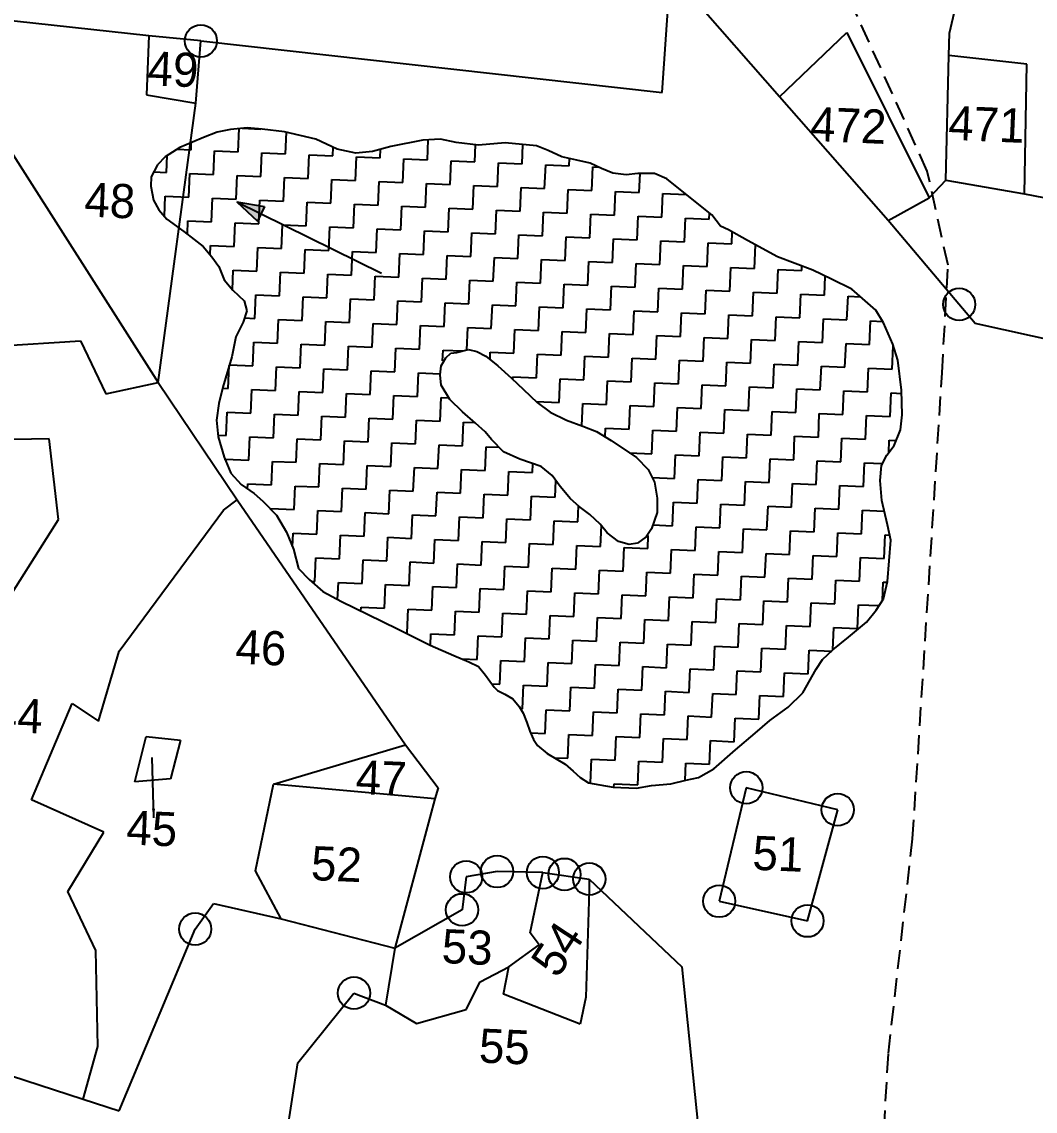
# Model space of a CAD drawing. Header units: metres. Extents: x 275066 to 277427, y 2078766 to 2080541.
# Drawn here: x 276381.4 to 276650.2, y 2079048.1 to 2079337 of the extents above; entities that cross this region are included whole.
import ezdxf
from ezdxf.enums import TextEntityAlignment as Align

# ---------------------------------------------------------------- set-up
doc = ezdxf.new("R2010")
doc.units = ezdxf.units.M
doc.linetypes.add('DASHED', pattern=[0.75, 0.5, -0.25])
for name, color, linetype in [('LINE_FOOTPATH', 1, 'DASHED'), ('POLY_HATCH', 12, 'Continuous'), ('POLY_PARCEL', 6, 'Continuous'), ('TEXT_PARCEL', 7, 'Continuous')]:
    doc.layers.add(name, color=color, linetype=linetype)
doc.styles.get("Standard").update_dxf_attribs({"font": 'simplex.shx'})
doc.styles.add('TEXT_MAP', font='')
doc.styles.get('TEXT_MAP').set_extended_font_data('Kruti Dev 050')
doc.dimstyles.get("Standard").update_dxf_attribs({"dimtxt": 0.18, "dimasz": 0.18, "dimexe": 0.18, "dimexo": 0.0625, "dimgap": 0.09, "dimtad": 0, "dimtih": 1, "dimtoh": 1, "dimdec": 4, "dimzin": 0, "dimdsep": 46, "dimtxsty": 'Standard', "dimcen": 0.09, "dimadec": 0, "dimazin": 0, "dimtfac": 1, "dimtdec": 4, "dimtofl": 0, "dimtmove": 0, "dimatfit": 3, "dimfxl": 1, "dimtolj": 1, "dimtzin": 0, "dimarcsym": 0})

msp = doc.modelspace()

# ---------------------------------------------------------------- hatches: boundary and pattern name
h = msp.add_hatch(color=256)
h.paths.add_polyline_path([(276444.82, 2079286.11), (276445.78, 2079288.06), (276438.46, 2079289.24)])
h.paths.add_polyline_path([(276438.46, 2079289.24), (276443.86, 2079284.16), (276444.82, 2079286.11)])

# ---------------------------------------------------------------- linework, layer by layer
for points in [[(276438.46, 2079289.24), (276476.8, 2079270.38)], [(276438.46, 2079289.24), (276443.86, 2079284.16)], [(276438.46, 2079289.24), (276445.78, 2079288.06)], [(276445.78, 2079288.06), (276443.86, 2079284.16)]]:
    msp.add_lwpolyline(points)
for centre in [(276428.88, 2079331.95), (276630.05, 2079262.09), (276573.57, 2079133.9), (276597.82, 2079128.08), (276507.46, 2079111.68), (276519.61, 2079111.4), (276499.27, 2079110.27), (276525.34, 2079110.91), (276531.92, 2079109.69), (276566.38, 2079103.81), (276498.17, 2079101.54), (276589.81, 2079098.59), (276427.38, 2079096.43), (276469.5, 2079079.45)]:
    msp.add_circle(centre, 4.27)
at = {"layer": 'LINE_FOOTPATH', "ltscale": 10}
for p, q in [((276621.59, 2079297.45), (276601.96, 2079340.85)), ((276627.08, 2079272.48), (276621.59, 2079297.45)), ((276625.51, 2079243.93), (276627.08, 2079272.48)), ((276617.7, 2079120.38), (276625.51, 2079243.93)), ((276611.27, 2079063.53), (276617.7, 2079120.38)), ((276604.11, 2078938.5), (276611.27, 2079063.53))]:
    msp.add_line(p, q, dxfattribs=at)
at = {"layer": 'POLY_HATCH'}
for p, q in [((276429.59, 2079306.33), (276426.67, 2079305.13)), ((276433.18, 2079307.72), (276429.59, 2079306.33)), ((276436.74, 2079308.45), (276433.18, 2079307.72)), ((276441.18, 2079308.92), (276436.74, 2079308.45)), ((276445.14, 2079308.53), (276441.18, 2079308.92)), ((276451.07, 2079307.84), (276445.14, 2079308.53)), ((276459.38, 2079305.94), (276451.07, 2079307.84)), ((276423.29, 2079303.73), (276419.43, 2079301.24)), ((276426.67, 2079305.13), (276423.29, 2079303.73)), ((276465.01, 2079303.27), (276459.38, 2079305.94)), ((276469.95, 2079302.18), (276465.01, 2079303.27)), ((276479.3, 2079303.99), (276474.39, 2079302.65)), ((276487.76, 2079305.61), (276479.3, 2079303.99)), ((276492.41, 2079305.86), (276487.76, 2079305.61)), ((276496.57, 2079305.02), (276492.41, 2079305.86)), ((276502.5, 2079304.32), (276496.57, 2079305.02)), ((276509.59, 2079304.9), (276502.5, 2079304.32)), ((276517.95, 2079304.11), (276509.59, 2079304.9)), ((276520.99, 2079302.87), (276517.95, 2079304.11)), ((276419.43, 2079301.24), (276417.36, 2079299.12)), ((276474.39, 2079302.65), (276469.95, 2079302.18)), ((276524.67, 2079301.17), (276520.99, 2079302.87)), ((276528.61, 2079300.34), (276524.67, 2079301.17)), ((276417.36, 2079299.12), (276415.67, 2079295.89)), ((276532.11, 2079299.53), (276528.61, 2079300.34)), ((276535.13, 2079298.08), (276532.11, 2079299.53)), ((276538.17, 2079296.85), (276535.13, 2079298.08)), ((276415.67, 2079295.89), (276415.57, 2079293.46)), ((276541.69, 2079296.48), (276538.17, 2079296.85)), ((276544.8, 2079296.78), (276541.69, 2079296.48)), ((276549.21, 2079296.82), (276544.8, 2079296.78)), ((276552.46, 2079295.35), (276549.21, 2079296.82)), ((276556.52, 2079292.09), (276552.46, 2079295.35)), ((276415.57, 2079293.46), (276416.29, 2079289.68)), ((276564.42, 2079285.8), (276556.52, 2079292.09)), ((276416.29, 2079289.68), (276417.73, 2079287.19)), ((276417.73, 2079287.19), (276419.83, 2079284.67)), ((276419.83, 2079284.67), (276424.33, 2079281.39)), ((276566.72, 2079282.83), (276564.42, 2079285.8)), ((276424.33, 2079281.39), (276427.11, 2079279.29)), ((276568.89, 2079281.86), (276566.72, 2079282.83)), ((276573.85, 2079279), (276568.89, 2079281.86)), ((276427.11, 2079279.29), (276429.46, 2079277.42)), ((276429.46, 2079277.42), (276431.77, 2079274.68)), ((276581.83, 2079274.68), (276573.85, 2079279)), ((276431.77, 2079274.68), (276433.65, 2079272.17)), ((276591.18, 2079271.2), (276581.83, 2079274.68)), ((276433.65, 2079272.17), (276435.05, 2079268.58)), ((276596.16, 2079268.78), (276591.18, 2079271.2)), ((276601.56, 2079266.12), (276596.16, 2079268.78)), ((276435.05, 2079268.58), (276437.36, 2079265.83)), ((276437.36, 2079265.83), (276440.33, 2079263.06)), ((276607.95, 2079260.55), (276601.56, 2079266.12)), ((276440.33, 2079263.06), (276441.1, 2079260.38)), ((276441.1, 2079260.38), (276440.09, 2079257.33)), ((276610.01, 2079257.15), (276607.95, 2079260.55)), ((276440.09, 2079257.33), (276438.15, 2079253.44)), ((276612.42, 2079251.53), (276610.01, 2079257.15)), ((276438.15, 2079253.44), (276437.05, 2079248.19)), ((276613.79, 2079247.28), (276612.42, 2079251.53)), ((276493.85, 2079247.93), (276495.23, 2079249.19)), ((276495.23, 2079249.19), (276496.78, 2079249.35)), ((276496.78, 2079249.35), (276499.91, 2079250.1)), ((276499.91, 2079250.1), (276502.09, 2079249.56)), ((276502.09, 2079249.56), (276504.47, 2079248.36)), ((276437.05, 2079248.19), (276434.72, 2079240.13)), ((276492.33, 2079243.36), (276492.66, 2079245.77)), ((276492.66, 2079245.77), (276493.85, 2079247.93)), ((276504.47, 2079248.36), (276507.67, 2079245.8)), ((276507.67, 2079245.8), (276511.29, 2079242.55)), ((276614.77, 2079239.3), (276613.79, 2079247.28)), ((276492.66, 2079240.7), (276492.33, 2079243.36)), ((276434.72, 2079240.13), (276433.65, 2079235.76)), ((276494.93, 2079236.85), (276492.66, 2079240.7)), ((276511.29, 2079242.55), (276514.47, 2079239.55)), ((276498.32, 2079233.62), (276494.93, 2079236.85)), ((276514.47, 2079239.55), (276518.08, 2079236.08)), ((276614.88, 2079232.77), (276614.77, 2079239.3)), ((276433.65, 2079235.76), (276433.02, 2079231.37)), ((276518.08, 2079236.08), (276521.5, 2079233.51)), ((276433.02, 2079231.37), (276433.49, 2079226.94)), ((276501.73, 2079230.6), (276498.32, 2079233.62)), ((276521.5, 2079233.51), (276525.83, 2079231.34)), ((276525.83, 2079231.34), (276530.18, 2079229.83)), ((276614.49, 2079228.82), (276614.88, 2079232.77)), ((276504.28, 2079228.29), (276501.73, 2079230.6)), ((276505.96, 2079226.23), (276504.28, 2079228.29)), ((276530.18, 2079229.83), (276533.87, 2079228.35)), ((276533.87, 2079228.35), (276537.74, 2079225.98)), ((276612.77, 2079224.7), (276614.49, 2079228.82)), ((276433.49, 2079226.94), (276435.03, 2079221.57)), ((276509.13, 2079223), (276505.96, 2079226.23)), ((276537.74, 2079225.98), (276544.4, 2079221.5)), ((276513.46, 2079221.05), (276509.13, 2079223)), ((276610.89, 2079222.13), (276612.77, 2079224.7)), ((276435.03, 2079221.57), (276436.84, 2079217.3)), ((276519.12, 2079219.05), (276513.46, 2079221.05)), ((276544.4, 2079221.5), (276547.57, 2079218.28)), ((276609.45, 2079219.32), (276610.89, 2079222.13)), ((276436.84, 2079217.3), (276439.58, 2079214.32)), ((276522.11, 2079216.71), (276519.12, 2079219.05)), ((276524.19, 2079213.76), (276522.11, 2079216.71)), ((276547.57, 2079218.28), (276549.19, 2079214.9)), ((276609.06, 2079215.37), (276609.45, 2079219.32)), ((276439.58, 2079214.32), (276443.01, 2079211.97)), ((276526.93, 2079210.55), (276524.19, 2079213.76)), ((276549.19, 2079214.9), (276549.9, 2079210.67)), ((276609.5, 2079210.05), (276609.06, 2079215.37)), ((276443.01, 2079211.97), (276445.35, 2079209.88)), ((276445.35, 2079209.88), (276448.95, 2079206.2)), ((276529.27, 2079208.46), (276526.93, 2079210.55)), ((276532.05, 2079206.36), (276529.27, 2079208.46)), ((276549.9, 2079210.67), (276549.96, 2079206.92)), ((276610.99, 2079203.59), (276609.5, 2079210.05)), ((276448.95, 2079206.2), (276451.63, 2079201.67)), ((276534.81, 2079203.81), (276532.05, 2079206.36)), ((276549.96, 2079206.92), (276548.45, 2079202.57)), ((276536.7, 2079201.53), (276534.81, 2079203.81)), ((276548.45, 2079202.57), (276547.03, 2079200.42)), ((276611.92, 2079199.58), (276610.99, 2079203.59)), ((276451.63, 2079201.67), (276453.42, 2079197.18)), ((276539.69, 2079199.19), (276536.7, 2079201.53)), ((276547.03, 2079200.42), (276544.75, 2079198.76)), ((276611.47, 2079194.08), (276611.92, 2079199.58)), ((276453.42, 2079197.18), (276454.75, 2079192.05)), ((276542.53, 2079198.41), (276539.69, 2079199.19)), ((276544.75, 2079198.76), (276542.53, 2079198.41)), ((276611.01, 2079188.58), (276611.47, 2079194.08)), ((276454.75, 2079192.05), (276457.57, 2079189.16)), ((276457.57, 2079189.16), (276461.19, 2079185.91)), ((276609.93, 2079183.99), (276611.01, 2079188.58)), ((276461.19, 2079185.91), (276466.15, 2079183.28)), ((276466.15, 2079183.28), (276473.3, 2079179.88)), ((276608.04, 2079180.98), (276609.93, 2079183.99)), ((276473.3, 2079179.88), (276481.08, 2079176.02)), ((276605.47, 2079177.78), (276608.04, 2079180.98)), ((276600.67, 2079173.79), (276605.47, 2079177.78)), ((276481.08, 2079176.02), (276489.73, 2079171.68)), ((276596.55, 2079170.44), (276600.67, 2079173.79)), ((276489.73, 2079171.68), (276496.02, 2079168.98)), ((276593.79, 2079167.91), (276596.55, 2079170.44)), ((276496.02, 2079168.98), (276499.92, 2079167.27)), ((276592.14, 2079165.33), (276593.79, 2079167.91)), ((276499.92, 2079167.27), (276502.52, 2079166.06)), ((276502.52, 2079166.06), (276504.41, 2079163.77)), ((276588.56, 2079159.08), (276592.14, 2079165.33)), ((276504.41, 2079163.77), (276506.7, 2079160.58)), ((276506.7, 2079160.58), (276507.54, 2079159.66)), ((276507.54, 2079159.66), (276509.49, 2079158.7)), ((276584.64, 2079155.28), (276588.56, 2079159.08)), ((276509.49, 2079158.7), (276511.65, 2079157.5)), ((276511.65, 2079157.5), (276513.33, 2079155.45)), ((276513.33, 2079155.45), (276514.35, 2079153.64)), ((276514.35, 2079153.64), (276515.35, 2079151.17)), ((276579.85, 2079151.73), (276584.64, 2079155.28)), ((276515.35, 2079151.17), (276516.14, 2079148.93)), ((276575.96, 2079148.37), (276579.85, 2079151.73)), ((276516.14, 2079148.93), (276517.15, 2079146.68)), ((276570.69, 2079143.96), (276575.96, 2079148.37)), ((276517.15, 2079146.68), (276518.18, 2079145.09)), ((276518.18, 2079145.09), (276520.75, 2079142.99)), ((276520.75, 2079142.99), (276523.11, 2079141.57)), ((276523.11, 2079141.57), (276525.48, 2079140.14)), ((276564.95, 2079138.9), (276570.69, 2079143.96)), ((276525.48, 2079140.14), (276527.61, 2079138.29)), ((276560.88, 2079136.65), (276564.95, 2079138.9)), ((276527.61, 2079138.29), (276529.53, 2079136.66)), ((276529.53, 2079136.66), (276531.68, 2079135.24)), ((276553.53, 2079134.98), (276557.54, 2079135.91)), ((276557.54, 2079135.91), (276560.88, 2079136.65)), ((276531.68, 2079135.24), (276534.74, 2079134.67)), ((276534.74, 2079134.67), (276538.25, 2079134.08)), ((276538.25, 2079134.08), (276544.42, 2079133.82)), ((276544.42, 2079133.82), (276548.43, 2079134.53)), ((276548.43, 2079134.53), (276553.53, 2079134.98))]:
    msp.add_line(p, q, dxfattribs=at)
at = {"layer": 'POLY_HATCH', "linetype": 'Continuous'}
for p, q in [((276438.8, 2079302.54), (276439.06, 2079308.7)), ((276439.83, 2079308.78), (276444.79, 2079308.57)), ((276451.35, 2079302.01), (276451.59, 2079307.72)), ((276426.26, 2079303.07), (276426.34, 2079304.99)), ((276463.89, 2079301.47), (276463.99, 2079303.76)), ((276488.98, 2079300.4), (276489.21, 2079305.69)), ((276501.53, 2079299.87), (276501.72, 2079304.41)), ((276514.07, 2079299.33), (276514.29, 2079304.46)), ((276419.72, 2079297.07), (276419.91, 2079301.55)), ((276422.53, 2079303.23), (276426.26, 2079303.07)), ((276432.26, 2079296.53), (276432.53, 2079302.81)), ((276432.53, 2079302.81), (276438.8, 2079302.54)), ((276444.81, 2079296), (276445.07, 2079302.27)), ((276445.07, 2079302.27), (276451.35, 2079302.01)), ((276457.35, 2079295.47), (276457.62, 2079301.74)), ((276457.62, 2079301.74), (276463.89, 2079301.47)), ((276469.9, 2079294.93), (276470.16, 2079301.2)), ((276470.16, 2079301.2), (276476.44, 2079300.94)), ((276476.44, 2079300.94), (276476.54, 2079303.24)), ((276482.44, 2079294.4), (276482.71, 2079300.67)), ((276482.71, 2079300.67), (276488.98, 2079300.4)), ((276526.62, 2079298.8), (276526.7, 2079300.74)), ((276494.99, 2079293.86), (276495.25, 2079300.14)), ((276495.25, 2079300.14), (276501.53, 2079299.87)), ((276507.53, 2079293.33), (276507.8, 2079299.6)), ((276507.8, 2079299.6), (276514.07, 2079299.33)), ((276520.08, 2079292.79), (276520.35, 2079299.07)), ((276520.35, 2079299.07), (276526.62, 2079298.8)), ((276532.62, 2079292.26), (276532.89, 2079298.53)), ((276532.89, 2079298.53), (276534.32, 2079298.47)), ((276416.36, 2079297.21), (276419.72, 2079297.07)), ((276425.72, 2079290.53), (276425.99, 2079296.8)), ((276425.99, 2079296.8), (276432.26, 2079296.53)), ((276438.27, 2079289.99), (276438.54, 2079296.27)), ((276438.54, 2079296.27), (276444.81, 2079296)), ((276450.81, 2079289.46), (276451.08, 2079295.73)), ((276451.08, 2079295.73), (276457.35, 2079295.47)), ((276463.36, 2079288.93), (276463.63, 2079295.2)), ((276463.63, 2079295.2), (276469.9, 2079294.93)), ((276475.9, 2079288.39), (276476.17, 2079294.66)), ((276476.17, 2079294.66), (276482.44, 2079294.4)), ((276545.17, 2079291.73), (276545.38, 2079296.79)), ((276488.45, 2079287.86), (276488.72, 2079294.13)), ((276488.72, 2079294.13), (276494.99, 2079293.86)), ((276500.99, 2079287.32), (276501.26, 2079293.6)), ((276501.26, 2079293.6), (276507.53, 2079293.33)), ((276513.54, 2079286.79), (276513.81, 2079293.06)), ((276513.81, 2079293.06), (276520.08, 2079292.79)), ((276526.08, 2079286.25), (276526.35, 2079292.53)), ((276526.35, 2079292.53), (276532.62, 2079292.26)), ((276538.63, 2079285.72), (276538.9, 2079291.99)), ((276538.9, 2079291.99), (276545.17, 2079291.73)), ((276419.22, 2079285.41), (276419.45, 2079290.8)), ((276419.45, 2079290.8), (276425.72, 2079290.53)), ((276431.73, 2079283.99), (276432, 2079290.26)), ((276432, 2079290.26), (276438.27, 2079289.99)), ((276444.27, 2079283.45), (276444.54, 2079289.73)), ((276444.54, 2079289.73), (276450.81, 2079289.46)), ((276456.82, 2079282.92), (276457.09, 2079289.19)), ((276457.09, 2079289.19), (276463.36, 2079288.93)), ((276551.17, 2079285.19), (276551.44, 2079291.46)), ((276551.44, 2079291.46), (276557.65, 2079291.19)), ((276469.36, 2079282.39), (276469.63, 2079288.66)), ((276469.63, 2079288.66), (276475.9, 2079288.39)), ((276481.91, 2079281.85), (276482.18, 2079288.12)), ((276482.18, 2079288.12), (276488.45, 2079287.86)), ((276494.45, 2079281.32), (276494.72, 2079287.59)), ((276494.72, 2079287.59), (276500.99, 2079287.32)), ((276507, 2079280.78), (276507.27, 2079287.06)), ((276507.27, 2079287.06), (276513.54, 2079286.79)), ((276519.54, 2079280.25), (276519.81, 2079286.52)), ((276519.81, 2079286.52), (276526.08, 2079286.25)), ((276532.09, 2079279.71), (276532.36, 2079285.99)), ((276532.36, 2079285.99), (276538.63, 2079285.72)), ((276563.72, 2079284.65), (276563.79, 2079286.3)), ((276425.3, 2079280.68), (276425.46, 2079284.26)), ((276425.46, 2079284.26), (276431.73, 2079283.99)), ((276437.73, 2079277.45), (276438, 2079283.72)), ((276438, 2079283.72), (276444.27, 2079283.45)), ((276450.28, 2079276.92), (276450.55, 2079283.19)), ((276450.55, 2079283.19), (276456.82, 2079282.92)), ((276544.63, 2079279.18), (276544.9, 2079285.45)), ((276544.9, 2079285.45), (276551.17, 2079285.19)), ((276557.18, 2079278.65), (276557.45, 2079284.92)), ((276557.45, 2079284.92), (276563.72, 2079284.65)), ((276462.82, 2079276.38), (276463.09, 2079282.65)), ((276463.09, 2079282.65), (276469.36, 2079282.39)), ((276475.37, 2079275.85), (276475.64, 2079282.12)), ((276475.64, 2079282.12), (276481.91, 2079281.85)), ((276487.91, 2079275.31), (276488.18, 2079281.58)), ((276488.18, 2079281.58), (276494.45, 2079281.32)), ((276500.46, 2079274.78), (276500.73, 2079281.05)), ((276500.73, 2079281.05), (276507, 2079280.78)), ((276513, 2079274.24), (276513.27, 2079280.52)), ((276513.27, 2079280.52), (276519.54, 2079280.25)), ((276569.72, 2079278.11), (276569.86, 2079281.3)), ((276431.35, 2079275.17), (276431.46, 2079277.72)), ((276431.46, 2079277.72), (276437.73, 2079277.45)), ((276525.55, 2079273.71), (276525.82, 2079279.98)), ((276525.82, 2079279.98), (276532.09, 2079279.71)), ((276538.09, 2079273.18), (276538.36, 2079279.45)), ((276538.36, 2079279.45), (276544.63, 2079279.18)), ((276550.64, 2079272.64), (276550.91, 2079278.91)), ((276550.91, 2079278.91), (276557.18, 2079278.65)), ((276563.18, 2079272.11), (276563.45, 2079278.38)), ((276563.45, 2079278.38), (276569.72, 2079278.11)), ((276575.73, 2079271.57), (276576, 2079277.84)), ((276443.74, 2079270.91), (276444.01, 2079277.18)), ((276444.01, 2079277.18), (276450.28, 2079276.92)), ((276456.28, 2079270.38), (276456.55, 2079276.65)), ((276456.55, 2079276.65), (276462.82, 2079276.38)), ((276468.83, 2079269.84), (276469.1, 2079276.11)), ((276469.1, 2079276.11), (276475.37, 2079275.85)), ((276481.37, 2079269.31), (276481.64, 2079275.58)), ((276481.64, 2079275.58), (276487.91, 2079275.31)), ((276493.92, 2079268.77), (276494.19, 2079275.05)), ((276494.19, 2079275.05), (276500.46, 2079274.78)), ((276506.46, 2079268.24), (276506.73, 2079274.51)), ((276506.73, 2079274.51), (276513, 2079274.24)), ((276519.01, 2079267.7), (276519.28, 2079273.98)), ((276519.28, 2079273.98), (276525.55, 2079273.71)), ((276531.55, 2079267.17), (276531.82, 2079273.44)), ((276531.82, 2079273.44), (276538.09, 2079273.18)), ((276544.1, 2079266.64), (276544.37, 2079272.91)), ((276544.37, 2079272.91), (276550.64, 2079272.64)), ((276556.64, 2079266.1), (276556.91, 2079272.37)), ((276556.91, 2079272.37), (276563.18, 2079272.11)), ((276569.19, 2079265.57), (276569.46, 2079271.84)), ((276569.46, 2079271.84), (276575.73, 2079271.57)), ((276588.27, 2079271.04), (276588.33, 2079272.26)), ((276437.24, 2079265.97), (276437.47, 2079271.18)), ((276437.47, 2079271.18), (276443.74, 2079270.91)), ((276449.74, 2079264.37), (276450.01, 2079270.64)), ((276450.01, 2079270.64), (276456.28, 2079270.38)), ((276462.29, 2079263.84), (276462.56, 2079270.11)), ((276462.56, 2079270.11), (276468.83, 2079269.84)), ((276474.83, 2079263.3), (276475.1, 2079269.57)), ((276475.1, 2079269.57), (276481.37, 2079269.31)), ((276487.38, 2079262.77), (276487.65, 2079269.04)), ((276487.65, 2079269.04), (276493.92, 2079268.77)), ((276581.73, 2079265.03), (276582, 2079271.31)), ((276582, 2079271.31), (276588.27, 2079271.04)), ((276594.28, 2079264.5), (276594.5, 2079269.58)), ((276499.92, 2079262.23), (276500.19, 2079268.51)), ((276500.19, 2079268.51), (276506.46, 2079268.24)), ((276512.47, 2079261.7), (276512.74, 2079267.97)), ((276512.74, 2079267.97), (276519.01, 2079267.7)), ((276525.01, 2079261.16), (276525.28, 2079267.44)), ((276525.28, 2079267.44), (276531.55, 2079267.17)), ((276537.56, 2079260.63), (276537.83, 2079266.9)), ((276537.83, 2079266.9), (276544.1, 2079266.64)), ((276550.1, 2079260.1), (276550.37, 2079266.37)), ((276550.37, 2079266.37), (276556.64, 2079266.1)), ((276562.65, 2079259.56), (276562.92, 2079265.83)), ((276562.92, 2079265.83), (276569.19, 2079265.57)), ((276443.2, 2079258.36), (276443.47, 2079264.64)), ((276443.47, 2079264.64), (276449.74, 2079264.37)), ((276455.75, 2079257.83), (276456.02, 2079264.1)), ((276456.02, 2079264.1), (276462.29, 2079263.84)), ((276468.29, 2079257.3), (276468.56, 2079263.57)), ((276468.56, 2079263.57), (276474.83, 2079263.3)), ((276480.84, 2079256.76), (276481.11, 2079263.03)), ((276481.11, 2079263.03), (276487.38, 2079262.77)), ((276575.19, 2079259.03), (276575.46, 2079265.3)), ((276575.46, 2079265.3), (276581.73, 2079265.03)), ((276587.74, 2079258.49), (276588.01, 2079264.77)), ((276588.01, 2079264.77), (276594.28, 2079264.5)), ((276600.28, 2079257.96), (276600.55, 2079264.23)), ((276600.55, 2079264.23), (276603.89, 2079264.09)), ((276493.38, 2079256.23), (276493.65, 2079262.5)), ((276493.65, 2079262.5), (276499.92, 2079262.23)), ((276505.93, 2079255.69), (276506.2, 2079261.97)), ((276506.2, 2079261.97), (276512.47, 2079261.7)), ((276518.48, 2079255.16), (276518.74, 2079261.43)), ((276518.74, 2079261.43), (276525.01, 2079261.16)), ((276531.02, 2079254.62), (276531.29, 2079260.9)), ((276531.29, 2079260.9), (276537.56, 2079260.63)), ((276543.57, 2079254.09), (276543.83, 2079260.36)), ((276543.83, 2079260.36), (276550.1, 2079260.1)), ((276440.47, 2079258.48), (276443.2, 2079258.36)), ((276449.21, 2079251.82), (276449.48, 2079258.1)), ((276449.48, 2079258.1), (276455.75, 2079257.83)), ((276461.76, 2079251.29), (276462.02, 2079257.56)), ((276462.02, 2079257.56), (276468.29, 2079257.3)), ((276556.11, 2079253.56), (276556.38, 2079259.83)), ((276556.38, 2079259.83), (276562.65, 2079259.56)), ((276568.66, 2079253.02), (276568.92, 2079259.29)), ((276568.92, 2079259.29), (276575.19, 2079259.03)), ((276581.2, 2079252.49), (276581.47, 2079258.76)), ((276581.47, 2079258.76), (276587.74, 2079258.49)), ((276593.75, 2079251.95), (276594.01, 2079258.23)), ((276594.01, 2079258.23), (276600.28, 2079257.96)), ((276606.29, 2079251.42), (276606.56, 2079257.69)), ((276606.56, 2079257.69), (276609.77, 2079257.55)), ((276474.3, 2079250.76), (276474.57, 2079257.03)), ((276474.57, 2079257.03), (276480.84, 2079256.76)), ((276486.85, 2079250.22), (276487.11, 2079256.49)), ((276487.11, 2079256.49), (276493.38, 2079256.23)), ((276499.4, 2079249.98), (276499.66, 2079255.96)), ((276499.66, 2079255.96), (276505.93, 2079255.69)), ((276511.94, 2079249.15), (276512.2, 2079255.43)), ((276512.2, 2079255.43), (276518.48, 2079255.16)), ((276524.48, 2079248.62), (276524.75, 2079254.89)), ((276524.75, 2079254.89), (276531.02, 2079254.62)), ((276537.03, 2079248.09), (276537.29, 2079254.36)), ((276537.29, 2079254.36), (276543.57, 2079254.09)), ((276442.67, 2079245.82), (276442.94, 2079252.09)), ((276442.94, 2079252.09), (276449.21, 2079251.82)), ((276455.22, 2079245.29), (276455.48, 2079251.56)), ((276455.48, 2079251.56), (276461.76, 2079251.29)), ((276549.57, 2079247.55), (276549.84, 2079253.82)), ((276549.84, 2079253.82), (276556.11, 2079253.56)), ((276562.12, 2079247.02), (276562.38, 2079253.29)), ((276562.38, 2079253.29), (276568.66, 2079253.02)), ((276574.66, 2079246.48), (276574.93, 2079252.75)), ((276574.93, 2079252.75), (276581.2, 2079252.49)), ((276587.21, 2079245.95), (276587.47, 2079252.22)), ((276587.47, 2079252.22), (276593.75, 2079251.95)), ((276599.75, 2079245.41), (276600.02, 2079251.69)), ((276600.02, 2079251.69), (276606.29, 2079251.42)), ((276467.76, 2079244.75), (276468.03, 2079251.02)), ((276468.03, 2079251.02), (276474.3, 2079250.76)), ((276480.31, 2079244.22), (276480.57, 2079250.49)), ((276480.57, 2079250.49), (276486.85, 2079250.22)), ((276493, 2079247.15), (276493.12, 2079249.95)), ((276493.12, 2079249.95), (276498.37, 2079249.73)), ((276505.58, 2079247.47), (276505.66, 2079249.42)), ((276505.66, 2079249.42), (276511.94, 2079249.15)), ((276517.94, 2079242.61), (276518.21, 2079248.89)), ((276518.21, 2079248.89), (276524.48, 2079248.62)), ((276612.3, 2079244.88), (276612.56, 2079251.11)), ((276436.13, 2079239.81), (276436.39, 2079245.92)), ((276436.44, 2079246.09), (276442.67, 2079245.82)), ((276448.68, 2079239.28), (276448.94, 2079245.55)), ((276448.94, 2079245.55), (276455.22, 2079245.29)), ((276530.49, 2079242.08), (276530.75, 2079248.35)), ((276530.75, 2079248.35), (276537.03, 2079248.09)), ((276543.03, 2079241.55), (276543.3, 2079247.82)), ((276543.3, 2079247.82), (276549.57, 2079247.55)), ((276555.58, 2079241.01), (276555.84, 2079247.28)), ((276555.84, 2079247.28), (276562.12, 2079247.02)), ((276568.12, 2079240.48), (276568.39, 2079246.75)), ((276568.39, 2079246.75), (276574.66, 2079246.48)), ((276580.67, 2079239.94), (276580.93, 2079246.22)), ((276580.93, 2079246.22), (276587.21, 2079245.95)), ((276593.21, 2079239.41), (276593.48, 2079245.68)), ((276593.48, 2079245.68), (276599.75, 2079245.41)), ((276461.22, 2079238.75), (276461.49, 2079245.02)), ((276461.49, 2079245.02), (276467.76, 2079244.75)), ((276473.77, 2079238.21), (276474.03, 2079244.48)), ((276474.03, 2079244.48), (276480.31, 2079244.22)), ((276486.31, 2079237.68), (276486.58, 2079243.95)), ((276486.58, 2079243.95), (276492.38, 2079243.7)), ((276511.64, 2079242.22), (276511.67, 2079242.88)), ((276511.67, 2079242.88), (276517.94, 2079242.61)), ((276605.76, 2079238.87), (276606.02, 2079245.15)), ((276606.02, 2079245.15), (276612.3, 2079244.88)), ((276434.66, 2079239.88), (276436.13, 2079239.81)), ((276523.95, 2079236.07), (276524.21, 2079242.35)), ((276524.21, 2079242.35), (276530.49, 2079242.08)), ((276536.49, 2079235.54), (276536.76, 2079241.81)), ((276536.76, 2079241.81), (276543.03, 2079241.55)), ((276549.04, 2079235.01), (276549.3, 2079241.28)), ((276549.3, 2079241.28), (276555.58, 2079241.01)), ((276561.58, 2079234.47), (276561.85, 2079240.74)), ((276561.85, 2079240.74), (276568.12, 2079240.48)), ((276574.13, 2079233.94), (276574.39, 2079240.21)), ((276574.39, 2079240.21), (276580.67, 2079239.94)), ((276442.14, 2079233.27), (276442.4, 2079239.55)), ((276442.4, 2079239.55), (276448.68, 2079239.28)), ((276454.68, 2079232.74), (276454.95, 2079239.01)), ((276454.95, 2079239.01), (276461.22, 2079238.75)), ((276467.23, 2079232.21), (276467.49, 2079238.48)), ((276467.49, 2079238.48), (276473.77, 2079238.21)), ((276479.77, 2079231.67), (276480.04, 2079237.94)), ((276480.04, 2079237.94), (276486.31, 2079237.68)), ((276492.32, 2079231.14), (276492.58, 2079237.41)), ((276492.58, 2079237.41), (276494.65, 2079237.32)), ((276586.67, 2079233.4), (276586.94, 2079239.68)), ((276586.94, 2079239.68), (276593.21, 2079239.41)), ((276599.22, 2079232.87), (276599.48, 2079239.14)), ((276599.48, 2079239.14), (276605.76, 2079238.87)), ((276611.76, 2079232.33), (276612.03, 2079238.61)), ((276612.03, 2079238.61), (276614.79, 2079238.49)), ((276517.82, 2079236.34), (276523.95, 2079236.07)), ((276529.97, 2079229.9), (276530.22, 2079235.81)), ((276530.22, 2079235.81), (276536.49, 2079235.54)), ((276542.5, 2079229), (276542.76, 2079235.27)), ((276542.76, 2079235.27), (276549.04, 2079235.01)), ((276555.04, 2079228.47), (276555.31, 2079234.74)), ((276555.31, 2079234.74), (276561.58, 2079234.47)), ((276567.59, 2079227.93), (276567.85, 2079234.2)), ((276567.85, 2079234.2), (276574.13, 2079233.94)), ((276435.6, 2079227.27), (276435.86, 2079233.54)), ((276435.86, 2079233.54), (276442.14, 2079233.27)), ((276448.14, 2079226.73), (276448.41, 2079233.01)), ((276448.41, 2079233.01), (276454.68, 2079232.74)), ((276460.69, 2079226.2), (276460.95, 2079232.47)), ((276460.95, 2079232.47), (276467.23, 2079232.21)), ((276473.23, 2079225.67), (276473.5, 2079231.94)), ((276473.5, 2079231.94), (276479.77, 2079231.67)), ((276485.78, 2079225.13), (276486.04, 2079231.4)), ((276486.04, 2079231.4), (276492.32, 2079231.14)), ((276580.13, 2079227.4), (276580.4, 2079233.67)), ((276580.4, 2079233.67), (276586.67, 2079233.4)), ((276592.68, 2079226.86), (276592.94, 2079233.14)), ((276592.94, 2079233.14), (276599.22, 2079232.87)), ((276605.22, 2079226.33), (276605.49, 2079232.6)), ((276605.49, 2079232.6), (276611.76, 2079232.33)), ((276498.32, 2079224.6), (276498.59, 2079230.87)), ((276498.59, 2079230.87), (276501.57, 2079230.74)), ((276536.13, 2079226.97), (276536.22, 2079229.27)), ((276536.22, 2079229.27), (276542.5, 2079229)), ((276548.5, 2079222.46), (276548.77, 2079228.73)), ((276548.77, 2079228.73), (276555.04, 2079228.47)), ((276561.05, 2079221.93), (276561.31, 2079228.2)), ((276561.31, 2079228.2), (276567.59, 2079227.93)), ((276433.45, 2079227.36), (276435.6, 2079227.27)), ((276441.6, 2079220.73), (276441.87, 2079227)), ((276441.87, 2079227), (276448.14, 2079226.73)), ((276454.15, 2079220.2), (276454.41, 2079226.47)), ((276454.41, 2079226.47), (276460.69, 2079226.2)), ((276466.69, 2079219.66), (276466.96, 2079225.93)), ((276466.96, 2079225.93), (276473.23, 2079225.67)), ((276479.24, 2079219.13), (276479.5, 2079225.4)), ((276479.5, 2079225.4), (276485.78, 2079225.13)), ((276573.59, 2079221.39), (276573.86, 2079227.66)), ((276573.86, 2079227.66), (276580.13, 2079227.4)), ((276586.14, 2079220.86), (276586.4, 2079227.13)), ((276586.4, 2079227.13), (276592.68, 2079226.86)), ((276598.68, 2079220.32), (276598.95, 2079226.6)), ((276598.95, 2079226.6), (276605.22, 2079226.33)), ((276611.35, 2079222.76), (276611.49, 2079226.06)), ((276611.49, 2079226.06), (276613.31, 2079225.98)), ((276491.78, 2079218.59), (276492.05, 2079224.86)), ((276492.05, 2079224.86), (276498.32, 2079224.6)), ((276504.33, 2079218.06), (276504.59, 2079224.33)), ((276504.59, 2079224.33), (276507.97, 2079224.19)), ((276542.6, 2079222.71), (276548.5, 2079222.46)), ((276435.32, 2079220.88), (276435.33, 2079221)), ((276435.33, 2079221), (276441.6, 2079220.73)), ((276447.61, 2079214.19), (276447.87, 2079220.46)), ((276447.87, 2079220.46), (276454.15, 2079220.2)), ((276460.15, 2079213.66), (276460.42, 2079219.93)), ((276460.42, 2079219.93), (276466.69, 2079219.66)), ((276516.87, 2079217.52), (276516.97, 2079219.81)), ((276554.51, 2079215.92), (276554.77, 2079222.19)), ((276554.77, 2079222.19), (276561.05, 2079221.93)), ((276567.05, 2079215.39), (276567.32, 2079221.66)), ((276567.32, 2079221.66), (276573.59, 2079221.39)), ((276579.6, 2079214.85), (276579.86, 2079221.12)), ((276579.86, 2079221.12), (276586.14, 2079220.86)), ((276592.14, 2079214.32), (276592.41, 2079220.59)), ((276592.41, 2079220.59), (276598.68, 2079220.32)), ((276604.69, 2079213.78), (276604.95, 2079220.06)), ((276604.95, 2079220.06), (276609.72, 2079219.85)), ((276472.7, 2079213.12), (276472.96, 2079219.39)), ((276472.96, 2079219.39), (276479.24, 2079219.13)), ((276485.24, 2079212.59), (276485.51, 2079218.86)), ((276485.51, 2079218.86), (276491.78, 2079218.59)), ((276497.79, 2079212.05), (276498.05, 2079218.33)), ((276498.05, 2079218.33), (276504.33, 2079218.06)), ((276510.33, 2079211.52), (276510.6, 2079217.79)), ((276510.6, 2079217.79), (276516.87, 2079217.52)), ((276441.28, 2079213.15), (276441.33, 2079214.46)), ((276441.33, 2079214.46), (276447.61, 2079214.19)), ((276453.61, 2079207.65), (276453.88, 2079213.92)), ((276453.88, 2079213.92), (276460.15, 2079213.66)), ((276522.88, 2079210.98), (276523.06, 2079215.36)), ((276548.58, 2079216.17), (276554.51, 2079215.92)), ((276560.51, 2079209.38), (276560.78, 2079215.65)), ((276560.78, 2079215.65), (276567.05, 2079215.39)), ((276573.06, 2079208.85), (276573.32, 2079215.12)), ((276573.32, 2079215.12), (276579.6, 2079214.85)), ((276585.6, 2079208.31), (276585.87, 2079214.59)), ((276585.87, 2079214.59), (276592.14, 2079214.32)), ((276598.15, 2079207.78), (276598.41, 2079214.05)), ((276598.41, 2079214.05), (276604.69, 2079213.78)), ((276466.16, 2079207.12), (276466.42, 2079213.39)), ((276466.42, 2079213.39), (276472.7, 2079213.12)), ((276478.7, 2079206.58), (276478.97, 2079212.85)), ((276478.97, 2079212.85), (276485.24, 2079212.59)), ((276491.25, 2079206.05), (276491.52, 2079212.32)), ((276491.52, 2079212.32), (276497.79, 2079212.05)), ((276503.79, 2079205.51), (276504.06, 2079211.79)), ((276504.06, 2079211.79), (276510.33, 2079211.52)), ((276516.34, 2079204.98), (276516.61, 2079211.25)), ((276516.61, 2079211.25), (276522.88, 2079210.98)), ((276528.88, 2079204.44), (276529.06, 2079208.62)), ((276553.97, 2079203.38), (276554.24, 2079209.65)), ((276554.24, 2079209.65), (276560.51, 2079209.38)), ((276566.52, 2079202.84), (276566.79, 2079209.11)), ((276566.79, 2079209.11), (276573.06, 2079208.85)), ((276579.06, 2079202.31), (276579.33, 2079208.58)), ((276579.33, 2079208.58), (276585.6, 2079208.31)), ((276591.61, 2079201.77), (276591.88, 2079208.05)), ((276591.88, 2079208.05), (276598.15, 2079207.78)), ((276447.34, 2079207.92), (276453.61, 2079207.65)), ((276447.34, 2079207.85), (276447.34, 2079207.92)), ((276459.62, 2079201.11), (276459.89, 2079207.38)), ((276459.89, 2079207.38), (276466.16, 2079207.12)), ((276472.16, 2079200.58), (276472.43, 2079206.85)), ((276472.43, 2079206.85), (276478.7, 2079206.58)), ((276484.71, 2079200.04), (276484.98, 2079206.31)), ((276484.98, 2079206.31), (276491.25, 2079206.05)), ((276497.25, 2079199.51), (276497.52, 2079205.78)), ((276497.52, 2079205.78), (276503.79, 2079205.51)), ((276509.8, 2079198.97), (276510.07, 2079205.25)), ((276510.07, 2079205.25), (276516.34, 2079204.98)), ((276604.15, 2079201.24), (276604.42, 2079207.51)), ((276604.42, 2079207.51), (276610.14, 2079207.27)), ((276522.34, 2079198.44), (276522.61, 2079204.71)), ((276522.61, 2079204.71), (276528.88, 2079204.44)), ((276534.89, 2079197.9), (276535.12, 2079203.44)), ((276548.8, 2079203.6), (276553.97, 2079203.38)), ((276559.98, 2079196.84), (276560.25, 2079203.11)), ((276560.25, 2079203.11), (276566.52, 2079202.84)), ((276572.52, 2079196.3), (276572.79, 2079202.57)), ((276572.79, 2079202.57), (276579.06, 2079202.31)), ((276453.19, 2079197.76), (276453.35, 2079201.38)), ((276453.35, 2079201.38), (276459.62, 2079201.11)), ((276465.62, 2079194.57), (276465.89, 2079200.84)), ((276465.89, 2079200.84), (276472.16, 2079200.58)), ((276478.17, 2079194.04), (276478.44, 2079200.31)), ((276478.44, 2079200.31), (276484.71, 2079200.04)), ((276490.71, 2079193.5), (276490.98, 2079199.77)), ((276490.98, 2079199.77), (276497.25, 2079199.51)), ((276547.43, 2079197.37), (276547.58, 2079200.83)), ((276585.07, 2079195.77), (276585.34, 2079202.04)), ((276585.34, 2079202.04), (276591.61, 2079201.77)), ((276597.61, 2079195.23), (276597.88, 2079201.51)), ((276597.88, 2079201.51), (276604.15, 2079201.24)), ((276610.16, 2079194.7), (276610.43, 2079200.97)), ((276610.43, 2079200.97), (276611.61, 2079200.92)), ((276503.26, 2079192.97), (276503.53, 2079199.24)), ((276503.53, 2079199.24), (276509.8, 2079198.97)), ((276515.8, 2079192.43), (276516.07, 2079198.71)), ((276516.07, 2079198.71), (276522.34, 2079198.44)), ((276528.35, 2079191.9), (276528.62, 2079198.17)), ((276528.62, 2079198.17), (276534.89, 2079197.9)), ((276540.89, 2079191.37), (276541.16, 2079197.64)), ((276541.16, 2079197.64), (276547.43, 2079197.37)), ((276553.44, 2079190.83), (276553.71, 2079197.1)), ((276553.71, 2079197.1), (276559.98, 2079196.84)), ((276565.98, 2079190.3), (276566.25, 2079196.57)), ((276566.25, 2079196.57), (276572.52, 2079196.3)), ((276459.08, 2079188.57), (276459.35, 2079194.84)), ((276459.35, 2079194.84), (276465.62, 2079194.57)), ((276471.63, 2079188.03), (276471.9, 2079194.3)), ((276471.9, 2079194.3), (276478.17, 2079194.04)), ((276484.17, 2079187.5), (276484.44, 2079193.77)), ((276484.44, 2079193.77), (276490.71, 2079193.5)), ((276578.53, 2079189.76), (276578.8, 2079196.03)), ((276578.8, 2079196.03), (276585.07, 2079195.77)), ((276591.07, 2079189.23), (276591.34, 2079195.5)), ((276591.34, 2079195.5), (276597.61, 2079195.23)), ((276603.62, 2079188.69), (276603.89, 2079194.97)), ((276603.89, 2079194.97), (276610.16, 2079194.7)), ((276496.72, 2079186.96), (276496.99, 2079193.24)), ((276496.99, 2079193.24), (276503.26, 2079192.97)), ((276509.26, 2079186.43), (276509.53, 2079192.7)), ((276509.53, 2079192.7), (276515.8, 2079192.43)), ((276521.81, 2079185.89), (276522.08, 2079192.17)), ((276522.08, 2079192.17), (276528.35, 2079191.9)), ((276534.35, 2079185.36), (276534.62, 2079191.63)), ((276534.62, 2079191.63), (276540.89, 2079191.37)), ((276546.9, 2079184.83), (276547.17, 2079191.1)), ((276547.17, 2079191.1), (276553.44, 2079190.83)), ((276458.19, 2079188.6), (276459.08, 2079188.57)), ((276465.16, 2079183.8), (276465.36, 2079188.3)), ((276465.36, 2079188.3), (276471.63, 2079188.03)), ((276477.63, 2079181.49), (276477.9, 2079187.76)), ((276477.9, 2079187.76), (276484.17, 2079187.5)), ((276559.44, 2079184.29), (276559.71, 2079190.56)), ((276559.71, 2079190.56), (276565.98, 2079190.3)), ((276571.99, 2079183.76), (276572.26, 2079190.03)), ((276572.26, 2079190.03), (276578.53, 2079189.76)), ((276584.53, 2079183.22), (276584.8, 2079189.5)), ((276584.8, 2079189.5), (276591.07, 2079189.23)), ((276597.08, 2079182.69), (276597.35, 2079188.96)), ((276597.35, 2079188.96), (276603.62, 2079188.69)), ((276609.69, 2079183.6), (276609.89, 2079188.43)), ((276609.89, 2079188.43), (276610.96, 2079188.38)), ((276490.18, 2079180.96), (276490.45, 2079187.23)), ((276490.45, 2079187.23), (276496.72, 2079186.96)), ((276502.72, 2079180.42), (276502.99, 2079186.7)), ((276502.99, 2079186.7), (276509.26, 2079186.43)), ((276515.27, 2079179.89), (276515.54, 2079186.16)), ((276515.54, 2079186.16), (276521.81, 2079185.89)), ((276527.81, 2079179.35), (276528.08, 2079185.63)), ((276528.08, 2079185.63), (276534.35, 2079185.36)), ((276540.36, 2079178.82), (276540.63, 2079185.09)), ((276540.63, 2079185.09), (276546.9, 2079184.83)), ((276552.9, 2079178.29), (276553.17, 2079184.56)), ((276553.17, 2079184.56), (276559.44, 2079184.29)), ((276565.45, 2079177.75), (276565.72, 2079184.02)), ((276565.72, 2079184.02), (276571.99, 2079183.76)), ((276577.99, 2079177.22), (276578.26, 2079183.49)), ((276578.26, 2079183.49), (276584.53, 2079183.22)), ((276590.54, 2079176.68), (276590.81, 2079182.96)), ((276590.81, 2079182.96), (276597.08, 2079182.69)), ((276603.08, 2079176.15), (276603.35, 2079182.42)), ((276603.35, 2079182.42), (276608.8, 2079182.19)), ((276471.32, 2079180.82), (276471.36, 2079181.76)), ((276471.36, 2079181.76), (276477.63, 2079181.49)), ((276483.64, 2079174.95), (276483.91, 2079181.22)), ((276483.91, 2079181.22), (276490.18, 2079180.96)), ((276496.18, 2079174.42), (276496.45, 2079180.69)), ((276496.45, 2079180.69), (276502.72, 2079180.42)), ((276508.73, 2079173.88), (276509, 2079180.16)), ((276509, 2079180.16), (276515.27, 2079179.89)), ((276521.27, 2079173.35), (276521.54, 2079179.62)), ((276521.54, 2079179.62), (276527.81, 2079179.35)), ((276533.82, 2079172.81), (276534.09, 2079179.09)), ((276534.09, 2079179.09), (276540.36, 2079178.82)), ((276546.36, 2079172.28), (276546.63, 2079178.55)), ((276546.63, 2079178.55), (276552.9, 2079178.29)), ((276558.91, 2079171.75), (276559.18, 2079178.02)), ((276559.18, 2079178.02), (276565.45, 2079177.75)), ((276571.45, 2079171.21), (276571.72, 2079177.48)), ((276571.72, 2079177.48), (276577.99, 2079177.22)), ((276584, 2079170.68), (276584.27, 2079176.95)), ((276584.27, 2079176.95), (276590.54, 2079176.68)), ((276596.56, 2079170.45), (276596.81, 2079176.42)), ((276596.81, 2079176.42), (276603.08, 2079176.15)), ((276483.17, 2079174.97), (276483.64, 2079174.95)), ((276489.78, 2079171.65), (276489.91, 2079174.68)), ((276489.91, 2079174.68), (276496.18, 2079174.42)), ((276502.19, 2079167.88), (276502.46, 2079174.15)), ((276502.46, 2079174.15), (276508.73, 2079173.88)), ((276514.74, 2079167.34), (276515, 2079173.62)), ((276515, 2079173.62), (276521.27, 2079173.35)), ((276527.28, 2079166.81), (276527.55, 2079173.08)), ((276527.55, 2079173.08), (276533.82, 2079172.81)), ((276539.83, 2079166.28), (276540.09, 2079172.55)), ((276540.09, 2079172.55), (276546.36, 2079172.28)), ((276552.37, 2079165.74), (276552.64, 2079172.01)), ((276552.64, 2079172.01), (276558.91, 2079171.75)), ((276564.92, 2079165.21), (276565.18, 2079171.48)), ((276565.18, 2079171.48), (276571.45, 2079171.21)), ((276577.46, 2079164.67), (276577.73, 2079170.94)), ((276577.73, 2079170.94), (276584, 2079170.68)), ((276590.01, 2079164.14), (276590.27, 2079170.41)), ((276590.27, 2079170.41), (276596.24, 2079170.16)), ((276498.2, 2079168.05), (276502.19, 2079167.88)), ((276508.2, 2079161.34), (276508.46, 2079167.61)), ((276508.46, 2079167.61), (276514.74, 2079167.34)), ((276520.74, 2079160.8), (276521.01, 2079167.08)), ((276521.01, 2079167.08), (276527.28, 2079166.81)), ((276533.29, 2079160.27), (276533.55, 2079166.54)), ((276533.55, 2079166.54), (276539.83, 2079166.28)), ((276545.83, 2079159.74), (276546.1, 2079166.01)), ((276546.1, 2079166.01), (276552.37, 2079165.74)), ((276558.38, 2079159.2), (276558.64, 2079165.47)), ((276558.64, 2079165.47), (276564.92, 2079165.21)), ((276570.92, 2079158.67), (276571.19, 2079164.94)), ((276571.19, 2079164.94), (276577.46, 2079164.67)), ((276583.47, 2079158.13), (276583.73, 2079164.41)), ((276583.73, 2079164.41), (276590.01, 2079164.14)), ((276506.09, 2079161.43), (276508.2, 2079161.34)), ((276514.2, 2079154.8), (276514.47, 2079161.07)), ((276514.47, 2079161.07), (276520.74, 2079160.8)), ((276526.75, 2079154.26), (276527.01, 2079160.54)), ((276527.01, 2079160.54), (276533.29, 2079160.27)), ((276539.29, 2079153.73), (276539.56, 2079160)), ((276539.56, 2079160), (276545.83, 2079159.74)), ((276551.84, 2079153.2), (276552.1, 2079159.47)), ((276552.1, 2079159.47), (276558.38, 2079159.2)), ((276564.38, 2079152.66), (276564.65, 2079158.93)), ((276564.65, 2079158.93), (276570.92, 2079158.67)), ((276576.93, 2079152.13), (276577.19, 2079158.4)), ((276577.19, 2079158.4), (276583.47, 2079158.13)), ((276513.84, 2079154.81), (276514.2, 2079154.8)), ((276520.21, 2079148.26), (276520.47, 2079154.53)), ((276520.47, 2079154.53), (276526.75, 2079154.26)), ((276532.75, 2079147.72), (276533.02, 2079154)), ((276533.02, 2079154), (276539.29, 2079153.73)), ((276545.3, 2079147.19), (276545.56, 2079153.46)), ((276545.56, 2079153.46), (276551.84, 2079153.2)), ((276557.84, 2079146.66), (276558.11, 2079152.93)), ((276558.11, 2079152.93), (276564.38, 2079152.66)), ((276570.39, 2079146.12), (276570.65, 2079152.39)), ((276570.65, 2079152.39), (276576.93, 2079152.13)), ((276516.37, 2079148.42), (276520.21, 2079148.26)), ((276526.21, 2079141.72), (276526.48, 2079147.99)), ((276526.48, 2079147.99), (276532.75, 2079147.72)), ((276538.76, 2079141.19), (276539.02, 2079147.46)), ((276539.02, 2079147.46), (276545.3, 2079147.19)), ((276551.3, 2079140.65), (276551.57, 2079146.92)), ((276551.57, 2079146.92), (276557.84, 2079146.66)), ((276563.85, 2079140.12), (276564.11, 2079146.39)), ((276564.11, 2079146.39), (276570.39, 2079146.12)), ((276522.61, 2079141.87), (276526.21, 2079141.72)), ((276532.22, 2079135.18), (276532.48, 2079141.45)), ((276532.48, 2079141.45), (276538.76, 2079141.19)), ((276544.76, 2079134.65), (276545.03, 2079140.92)), ((276545.03, 2079140.92), (276551.3, 2079140.65)), ((276557.38, 2079135.87), (276557.57, 2079140.38)), ((276557.57, 2079140.38), (276563.85, 2079140.12)), ((276531.97, 2079135.19), (276532.22, 2079135.18)), ((276538.45, 2079134.07), (276538.49, 2079134.91)), ((276538.49, 2079134.91), (276544.76, 2079134.65))]:
    msp.add_line(p, q, dxfattribs=at)
at = {"layer": 'POLY_PARCEL'}
for p, q in [((276627.48, 2079334.05), (276633.45, 2079359.98)), ((276551.29, 2079318.24), (276553.47, 2079350.05)), ((276582.4, 2079317.14), (276553.47, 2079350.05)), ((276415.11, 2079333.34), (276354.72, 2079339.89)), ((276354.72, 2079339.89), (276417.51, 2079241.33)), ((276415.11, 2079333.34), (276414.46, 2079317.62)), ((276428.88, 2079331.95), (276415.11, 2079333.34)), ((276582.4, 2079317.14), (276600.28, 2079334.17)), ((276600.28, 2079334.17), (276622.11, 2079290.37)), ((276627.33, 2079328.09), (276627.48, 2079334.05)), ((276427.55, 2079315.47), (276428.88, 2079331.95)), ((276428.88, 2079331.95), (276551.29, 2079318.24)), ((276626.49, 2079295.06), (276627.33, 2079328.09)), ((276647.99, 2079325.82), (276627.33, 2079328.09)), ((276647.35, 2079291.37), (276647.99, 2079325.82)), ((276414.46, 2079317.62), (276427.55, 2079315.47)), ((276417.51, 2079241.33), (276427.55, 2079315.47)), ((276611.23, 2079284.35), (276582.4, 2079317.14)), ((276622.11, 2079290.37), (276626.49, 2079295.06)), ((276626.49, 2079295.06), (276647.35, 2079291.37)), ((276611.23, 2079284.35), (276622.11, 2079290.37)), ((276647.35, 2079291.37), (276652.44, 2079290.47)), ((276634.32, 2079257.03), (276611.23, 2079284.35)), ((276754.09, 2079230.49), (276634.32, 2079257.03)), ((276368.63, 2079250.68), (276396.91, 2079252.38)), ((276396.91, 2079252.38), (276403.69, 2079238.36)), ((276403.69, 2079238.36), (276417.51, 2079241.33)), ((276417.51, 2079241.33), (276438.53, 2079210.23)), ((276388.6, 2079226.45), (276361.93, 2079225.88)), ((276391.13, 2079205.04), (276388.6, 2079226.45)), ((276434.84, 2079207.55), (276438.53, 2079210.23)), ((276438.53, 2079210.23), (276483.15, 2079145.27)), ((276365.32, 2079164.41), (276391.13, 2079205.04)), ((276407.22, 2079170.14), (276434.84, 2079207.55)), ((276401.73, 2079151.58), (276407.22, 2079170.14)), ((276383.91, 2079130.72), (276394.72, 2079156.26)), ((276394.72, 2079156.26), (276401.73, 2079151.58)), ((276411.36, 2079135.44), (276414.38, 2079147.52)), ((276414.38, 2079147.52), (276423.43, 2079146.51)), ((276423.43, 2079146.51), (276420.8, 2079136.29)), ((276448.11, 2079134.82), (276483.15, 2079145.27)), ((276483.15, 2079145.27), (276491.8, 2079133.89)), ((276420.8, 2079136.29), (276411.36, 2079135.44)), ((276443.37, 2079111.84), (276448.11, 2079134.82)), ((276490.96, 2079130.93), (276448.11, 2079134.82)), ((276491.8, 2079133.89), (276490.96, 2079130.93)), ((276573.57, 2079133.9), (276566.38, 2079103.81)), ((276597.82, 2079128.08), (276573.57, 2079133.9)), ((276403.12, 2079122.08), (276383.91, 2079130.72)), ((276490.96, 2079130.93), (276480.3, 2079091.32)), ((276589.81, 2079098.59), (276597.82, 2079128.08)), ((276393.57, 2079106.38), (276403.12, 2079122.08)), ((276450.18, 2079099.15), (276443.37, 2079111.84)), ((276499.27, 2079110.27), (276498.17, 2079101.54)), ((276507.46, 2079111.68), (276499.27, 2079110.27)), ((276519.61, 2079111.4), (276507.46, 2079111.68)), ((276516.22, 2079095.44), (276519.61, 2079111.4)), ((276519.61, 2079111.4), (276531.92, 2079109.69)), ((276531.92, 2079109.69), (276531.85, 2079106.66)), ((276531.92, 2079109.69), (276556.5, 2079086.44)), ((276401.05, 2079090.71), (276393.57, 2079106.38)), ((276531.85, 2079106.66), (276530.97, 2079078.32)), ((276427.38, 2079096.43), (276432.19, 2079103.17)), ((276432.19, 2079103.17), (276450.18, 2079099.15)), ((276498.17, 2079101.54), (276480.3, 2079091.32)), ((276566.38, 2079103.81), (276589.81, 2079098.59)), ((276450.18, 2079099.15), (276480.3, 2079091.32)), ((276407.24, 2079048.23), (276427.38, 2079096.43)), ((276518.61, 2079092.27), (276516.22, 2079095.44)), ((276401.53, 2079065.32), (276401.05, 2079090.71)), ((276480.3, 2079091.32), (276477.84, 2079076.26)), ((276480.3, 2079091.32), (276480.3, 2079091.32)), ((276510.57, 2079086.44), (276518.61, 2079092.27)), ((276502.93, 2079082.46), (276510.57, 2079086.44)), ((276509.12, 2079079.15), (276510.57, 2079086.44)), ((276556.5, 2079086.44), (276560.91, 2079042.97)), ((276499.29, 2079075.05), (276502.93, 2079082.46)), ((276454.64, 2079060.94), (276469.5, 2079079.45)), ((276469.5, 2079079.45), (276477.84, 2079076.26)), ((276529.54, 2079071.19), (276509.12, 2079079.15)), ((276530.97, 2079078.32), (276529.54, 2079071.19)), ((276477.84, 2079076.26), (276486.11, 2079071.37)), ((276486.11, 2079071.37), (276499.29, 2079075.05)), ((276397.62, 2079051.35), (276401.53, 2079065.32)), ((276451.56, 2079041.53), (276454.64, 2079060.94)), ((276372.24, 2079059.57), (276397.62, 2079051.35)), ((276397.62, 2079051.35), (276407.24, 2079048.23))]:
    msp.add_line(p, q, dxfattribs=at)

# ---------------------------------------------------------------- texts
at = {"layer": 'TEXT_PARCEL', "style": 'TEXT_MAP'}
for s, rotation, p in [('49', 357.5613, (276421.5, 2079324.45)), ('472', 357.5613, (276600.66, 2079309.63)), ('471', 357.5613, (276637.28, 2079309.84)), ('48', 357.5613, (276404.74, 2079289.64)), ('46', 357.5613, (276444.84, 2079171.06)), ('44', 357.5613, (276380.22, 2079153.08)), ('47', 357.5613, (276476.72, 2079136.47)), ('45', 357.5613, (276415.88, 2079123.04)), ('52', 357.5613, (276464.87, 2079113.67)), ('51', 357.5613, (276581.99, 2079116.34)), ('53', 357.5613, (276499.56, 2079091.66)), ('54', 56.6235, (276523.47, 2079091.13)), ('55', 357.5613, (276509.42, 2079065.21))]:
    msp.add_text(s, height=9.041, rotation=rotation, dxfattribs=at).set_placement(p, align=Align.MIDDLE)

# ---------------------------------------------------------------- leaders
msp.add_leader([(276416.39, 2079125.88), (276415.93, 2079141.9)], dimstyle='Standard', override={"dimtxt": 2.5, "dimasz": 2.5, "dimexe": 1.25, "dimexo": 0.625, "dimgap": 0.625, "dimtad": 1, "dimtih": 0, "dimtoh": 0, "dimzin": 8, "dimcen": 2.5, "dimtofl": 1})

doc.saveas('drawing.dxf')
